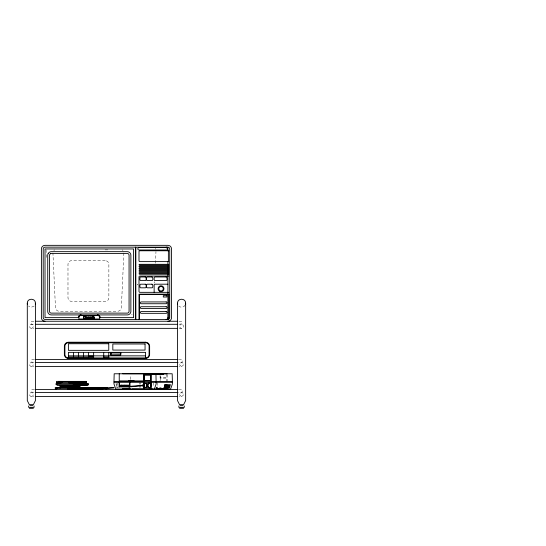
<?xml version="1.0" encoding="UTF-8"?>
<svg xmlns="http://www.w3.org/2000/svg" width="546" height="546" viewBox="0 0 546 546"><rect width="100%" height="100%" fill="white"/><g stroke="black" fill="none" stroke-linecap="round" stroke-linejoin="round"><path stroke-width="0.41" stroke-dasharray="2.73 2.05" d="M130.269 379.456L130.378 375.395M155.542 263.206L155.958 251.576M123.881 252.982L121.349 307.691A3.788 3.747 0 0 1 117.567 311.261L59.248 311.261A3.788 3.747 0 0 1 55.467 307.691L52.928 252.982M116.496 386.459L116.216 384.555L117.254 386.459M185.094 305.187C183.852 307.439 180.494 307.883 178.713 306.033M34.234 306.033L31.361 307.221L28.488 306.033M137.558 284.712L137.121 284.896A1.822 1.802 0 0 1 137.551 284.712L137.783 284.671M31.361 328.358C34.323 328.426 33.681 323.532 30.835 324.372C27.266 325.825 31.026 330.139 33.907 328.358M179.033 328.358C184.882 330.357 184.882 322.304 179.033 324.297M31.361 366.509C34.323 366.578 33.681 361.684 30.835 362.517C27.266 363.97 31.026 368.291 33.907 366.509M181.579 366.509C189.387 361.554 173.778 361.554 181.579 366.509L179.033 366.509M31.361 396.539C34.323 396.608 33.681 391.714 30.835 392.547C27.266 394 31.026 398.321 33.907 396.539M181.579 396.539C189.387 391.584 173.778 391.584 181.579 396.539L179.033 396.539M105.112 249.856L107.828 249.856M33.907 321.253L31.361 321.253L31.361 324.297L33.907 324.297M179.033 321.253L181.579 321.253L181.579 324.297C178.972 324.201 178.972 328.46 181.579 328.358M34.432 359.473L31.886 359.473L31.886 362.517L34.446 362.517M178.713 359.473L182.105 359.473L182.105 362.517L178.501 362.517M34.432 389.503L31.886 389.503L31.886 392.547L34.446 392.547M178.713 389.503L182.105 389.503L182.105 392.547L178.501 392.547M46.082 249.911L46.417 259.22M167.124 374.583L167.09 381.088M166.871 373.833L166.905 377.832L160.278 377.832L160.278 373.833M166.871 381.893L166.905 378.085L160.278 378.085L160.312 381.893M160.094 375.395L160.094 381.893M157.193 382.671L157.193 386.568M153.481 382.678L153.481 387.414M140.793 382.678L140.793 384.261M140.793 385.046L140.793 387.414M139.271 382.678L139.271 384.261M139.271 385.046L139.271 387.414M117.636 382.671L117.636 386.554M116.114 381.893L116.114 384.807M154.743 281.702A4.177 4.136 0 0 1 153.999 283.101M155.364 248.45A1.754 1.734 0 0 1 155.903 249.208M132.193 314.237A4.627 4.58 0 0 1 131.586 314.271M122.208 249.891A3.453 3.419 0 0 1 122.932 250.464M53.883 250.464A3.453 3.419 0 0 1 54.607 249.891M105.248 260.667L71.594 260.667A3.617 3.617 0 0 0 67.984 264.284L67.984 297.768A3.617 3.617 0 0 0 71.594 301.378L105.248 301.378A3.617 3.617 0 0 0 108.866 297.768L108.866 264.284A3.617 3.617 0 0 0 105.248 260.667"/><path stroke-width="0.82" d="M99.29 388.609C99.29 390.349 99.679 387.442 99.201 388.609M167.929 294.594L167.868 318.106A1.809 1.809 0 0 1 166.12 319.444M165.766 384.862L165.602 386.964L165.424 386.097M166.707 386.65C167.595 386.65 166.318 385.749 166.694 386.821M99.201 388.67L99.331 388.302L113.937 387.476M62.688 381.893L62.906 381.381M73.239 381.893L73.43 381.511M27.3 303.16C27.102 297.945 35.62 297.945 35.422 303.16L35.422 400.6L33.388 404.661L29.327 404.661L27.3 400.6L27.3 303.16L27.437 304.211M35.278 304.211L35.422 303.16M78.453 317.642L79.245 315.725L81.163 314.926A2.71 2.71 0 0 0 78.453 317.642L45.018 317.642L45.018 248.956L133.586 248.956L133.586 317.642L100.143 317.642A2.71 2.71 0 0 0 97.434 314.926L99.352 315.725L100.143 317.642M167.868 318.106L167.929 317.642M177.518 303.16C177.32 297.945 185.838 297.945 185.64 303.16L185.64 400.6L183.613 404.661L179.552 404.661L177.518 400.6L177.518 303.16L177.662 304.211M185.504 304.211L185.64 303.16M166.271 386.52L166.271 384.862M166.626 386.588L166.653 386.206M156.811 388.998L157.091 387.094L156.047 388.998M154.402 388.998L156.156 383.92L155.938 373.771L155.992 374.153M159.855 388.998L160.183 388.056M160.872 388.998L161.2 388.056L159.569 388.056M161.507 388.998L162.305 388.527L162.305 388.998L162.428 388.527L162.428 388.998L162.558 388.527L162.558 388.998L162.681 388.527L162.681 388.998M162.647 388.998L162.933 388.527L162.933 388.998M162.899 388.998L163.193 388.527L163.193 388.998M163.152 388.998L163.315 388.527L163.315 388.998M163.991 388.056L165.09 384.862M165.185 388.998L165.349 388.527M165.308 388.998L165.472 388.527M165.438 388.998L165.602 388.527M165.568 388.998L165.725 388.527M165.691 388.998L165.854 388.527M165.82 388.998L165.984 388.527M165.943 388.998L166.107 388.527M166.073 388.998L166.237 388.527M166.196 388.998L166.359 388.527M166.325 388.998L166.489 388.527M166.455 388.998L166.619 388.527M166.578 388.998L166.742 388.527M166.707 388.998L166.871 388.527M166.83 388.998L166.994 388.527M121.465 386.363L121.553 385.415L121.56 386.111L124.563 386.111L124.904 385.155L121.458 385.155L121.465 386.363L124.911 386.363L124.904 385.155M125.785 386.363L125.873 385.415L125.88 386.111L128.883 386.111L129.225 385.155L125.778 385.155L125.785 386.363L129.231 386.363L129.225 385.155M87.681 384.432L86.964 385.442L57.542 385.442L56.102 384.432L56.102 383.415L87.681 383.415M28.658 405.971L28.658 407.405M34.057 407.405L34.057 405.971M178.883 405.971L178.883 407.405M184.282 407.405L184.282 405.971M85.353 383.415L86.234 382.398L86.234 381.381L56.477 381.381L56.477 382.398L57.862 383.415M84.152 389.503L85.033 388.486M128.911 380.876L134.179 380.876M101.044 387.476L101.044 388.486L100.068 389.503L100.068 387.981L68.346 387.981L68.346 388.998L91.987 388.998M79.136 387.476L80.153 386.459L80.153 385.442M106.108 389.503L107.35 388.486L107.35 387.476L55.269 387.476L55.269 388.486L56.654 389.503M128.781 380.876L129.129 380.623M143.687 385.189L143.728 385.694L143.687 385.189L128.767 386.432M165.008 386.95L164.817 386.022L165.192 386.329M148.915 383.415C147.789 384.009 147.761 386.882 148.915 387.476M96.826 387.728L97.898 388.042M97.072 387.851L97.7 387.728M143.728 385.694L128.801 386.937M145.727 387.476C146.881 386.882 146.847 384.009 145.727 383.415M150.164 387.476C151.317 386.882 151.283 384.009 150.164 383.415M116.796 387.278L118.243 387.175M113.964 387.981L99.242 388.991M146.028 357.923L67.963 357.923M120.106 385.258L121.014 385.251L120.994 386.268L120.113 386.268L120.106 385.258L120.147 386.268M121.56 386.111L124.911 386.363M125.88 386.111L129.231 386.363M135.388 247.372L135.845 247.372M168.83 250.764L139.912 250.764A0.901 0.901 0 0 0 139.005 251.665L139.005 260.701A0.901 0.901 0 0 0 139.912 261.609L168.83 261.609M168.83 264.319L139.455 264.319L139.005 264.769L139.455 265.22L168.83 265.22M168.83 266.127L139.455 266.127L139.005 266.578L139.455 267.028L168.83 267.028M168.83 267.936L139.455 267.936L139.005 268.386L139.455 268.837L168.83 268.837M168.83 269.738L139.455 269.738L139.005 270.195L139.455 270.645L168.83 270.645M168.83 271.546L139.455 271.546L139.005 271.997L139.455 272.454L168.83 272.454M168.83 273.355L139.455 273.355L139.005 273.805L139.455 274.256L168.83 274.256M168.83 276.064L139.912 276.064A0.901 0.901 0 0 0 139.005 276.972L139.005 291.428A0.901 0.901 0 0 0 139.912 292.335L168.83 292.335M167.929 284.2L155.05 284.2A0.901 0.901 0 0 0 154.143 285.101L154.143 292.335M168.83 294.594L139.455 294.594L139.455 319.444M135.388 319.219L135.845 319.219M35.606 321.253L177.341 321.253M35.606 324.297L177.341 324.297M35.606 328.358L177.341 328.358M68.407 355.856L145.584 355.856M88.589 356.115L93.632 356.115M93.632 357.029L68.407 357.029L68.407 352.368L145.584 352.368L145.584 357.951A3.556 3.556 0 0 0 149.092 354.866L149.092 345.816A3.556 3.556 0 0 0 146.028 342.758L67.963 342.758A3.556 3.556 0 0 0 64.906 345.816L64.906 354.866A3.556 3.556 0 0 0 68.427 357.951M103.72 357.029L108.763 357.029M35.278 359.473L177.86 359.473M35.292 362.517L177.648 362.517M35.606 366.509L177.341 366.509M167.09 373.833L143.885 373.833L143.885 383.572M122.666 373.771L147.406 373.771M144.069 373.771L144.069 374.788L150.696 374.788L150.696 373.833M144.069 375.041L150.696 375.041L150.696 380.623L144.069 380.623L144.069 375.041L144.103 380.623M143.851 380.876L119.24 380.876L119.24 373.771M150.819 382.903L144.069 382.903L144.069 380.876L150.696 380.876L150.696 389.059L150.662 387.981M79.341 381.511L58.231 381.381M62.544 381.893L58.675 381.893L58.675 381.381M143.885 381.893L113.964 381.893L114.182 373.771L172.181 373.771L172.399 381.893L144.069 381.893M143.885 382.016L113.964 382.016L113.964 383.92L115.725 388.998L170.639 388.998L172.399 383.92L172.311 381.893M172.399 382.016L150.88 382.016L150.88 388.998L150.921 373.771L150.88 381.893M70.768 382.275L85.183 382.275L70.768 382.528M56.477 382.398L68.653 382.398L69.533 383.415M69.39 382.65L86.152 382.65L86.152 382.145L70.789 382.145L70.789 382.65M60.818 383.538L57.63 383.415M75.375 384.172L88.22 384.172L88.22 384.684L74.358 384.684M75.355 384.302L87.128 384.302L75.355 384.555M56.102 384.432L73.328 384.432L74.044 385.442M144.526 384.937L143.393 384.937L143.393 385.954L144.526 385.954M164.564 384.862L169.151 384.862L168.045 388.056L168.045 384.862M121.553 385.415L124.809 385.408M125.873 385.415L129.136 385.408M119.24 386.964L119.24 382.145L119.274 386.964L129.818 386.964L129.784 382.145L129.784 386.964M150.669 387.476C146.328 389.899 146.724 380.473 150.983 383.565M61.084 387.599L57.03 387.476M65.145 387.599L69.315 387.476M70.284 387.599L72.72 387.476M95.448 387.728L95.038 387.981M95.775 388.042L97.215 387.981M96.13 387.851L96.86 387.851M144.103 387.981L144.103 389.059L144.069 387.981L150.819 387.981M68.189 388.233L92.765 388.233M97.666 388.233L100.02 388.233M84.657 388.363L93.12 388.363M97.352 388.363L99.502 388.363M55.269 388.486L67.451 388.486L68.325 389.503M101.044 388.486L107.35 388.486M167.144 388.527L157.985 388.527L157.985 388.998M84.657 388.615L92.274 388.615M68.189 388.745L100.068 388.745M99.543 388.998L100.068 388.998M144.485 389.121L132.03 388.998M151.542 389.121L153.064 388.998M35.278 389.503L177.86 389.503M35.292 392.547L177.648 392.547M35.606 396.539L177.341 396.539M29.839 405.678L32.883 405.678M180.057 405.678L183.101 405.678M29.327 407.705L33.388 407.705M179.552 407.705L183.613 407.705M29.327 408.21L33.388 408.21M179.552 408.21L183.613 408.21M95.291 387.728L96.069 387.851M125.778 385.155L126.133 385.408M121.458 385.155L121.806 385.408M166.277 385.967L166.455 386.329M120.878 352.969L111.302 352.805C110.244 352.859 110.21 355.35 111.302 355.419L120.632 355.398L120.946 353.132M60.865 387.476L59.855 386.459L59.855 385.442M166.257 386.37L166.277 386.459A0.764 0.382 -90 0 0 166.653 387.223A0.764 0.382 -90 0 0 167.035 386.459L167.035 384.862M130.132 388.506L130.317 388.998M124.311 388.527L124.474 388.998M124.188 388.527L124.351 388.998M124.058 388.527L124.222 388.998M123.935 388.527L124.099 388.998M123.806 388.527L123.969 388.998M123.683 388.527L123.84 388.998M123.553 388.527L123.717 388.998M123.423 388.527L123.587 388.998M123.3 388.527L123.464 388.998M123.171 388.527L123.335 388.998M123.048 388.527L123.205 388.998M122.918 388.527L123.082 388.998M122.789 388.527L122.952 388.998M122.83 388.998L122.666 388.527L127.996 388.527L127.996 388.998M129.395 388.506L129.552 388.998M106.334 387.933L83.395 387.476M168.38 250.764L168.38 261.609M167.929 250.764L167.929 248.956A1.809 1.809 0 0 0 167.397 247.672L167.219 247.522A1.809 1.809 0 0 0 166.12 247.147M167.929 261.609L167.929 294.144M166.591 384.862L166.591 386.459M165.322 384.862L165.322 386.459M165.001 384.862L165.001 386.459A0.764 0.382 -90 0 0 165.383 387.223A0.764 0.382 -90 0 0 165.766 386.459M163.35 373.771L163.35 374.153L147.877 374.153L147.877 373.771M163.097 373.771L163.097 374.153M162.844 373.771L162.844 374.153M162.592 373.771L162.592 374.153M162.339 373.771L162.339 374.153M162.08 373.771L162.08 374.153M161.828 373.771L161.828 374.153M161.575 373.771L161.575 374.153M161.323 373.771L161.323 374.153M161.07 373.771L161.07 374.153M160.811 373.771L160.811 374.153M160.558 373.771L160.558 374.153M160.306 373.771L160.306 374.153M160.053 373.771L160.053 374.153M159.801 373.771L159.801 374.153M159.637 388.527L159.637 388.998M159.548 373.771L159.548 374.153M159.514 388.527L159.514 388.998M159.384 388.527L159.384 388.998M159.289 373.771L159.289 374.153M159.255 388.527L159.255 388.998M159.132 388.527L159.132 388.998M159.036 373.771L159.036 374.153M159.002 388.527L159.002 388.998M158.879 388.527L158.879 388.998M158.784 373.771L158.784 374.153M158.749 388.527L158.749 388.998M158.531 373.771L158.531 374.153M158.62 388.527L158.62 388.998M158.497 388.527L158.497 388.998M158.367 388.527L158.367 388.998M158.279 373.771L158.279 374.153M158.244 388.527L158.244 388.998M158.115 388.527L158.115 388.998M158.019 373.771L158.019 374.153M157.767 373.771L157.767 374.153M157.514 373.771L157.514 374.153M157.262 373.771L157.262 374.153M157.009 373.771L157.009 374.153M156.757 373.771L156.757 374.153M156.497 373.771L156.497 374.153M156.252 373.771L156.252 374.153M155.74 373.771L155.746 374.153M155.487 373.771L155.487 374.153M155.235 373.771L155.235 374.153M154.975 373.771L154.975 374.153M154.723 373.771L154.723 374.153M154.47 373.771L154.47 374.153M154.218 373.771L154.218 374.153M153.965 373.771L153.965 374.153M153.713 373.771L153.713 374.153M153.46 373.771L153.46 374.153M153.208 373.771L153.208 374.153M152.955 373.771L152.955 374.153M152.696 373.771L152.696 374.153M152.443 373.771L152.443 374.153M152.191 373.771L152.191 374.153M151.938 373.771L151.938 374.153M151.686 373.771L151.686 374.153M151.433 373.771L151.433 374.153M151.174 373.771L151.174 374.153M150.669 373.771L150.662 374.788M150.662 375.041L150.662 380.623M150.662 380.876L150.662 382.903M150.416 373.771L150.416 374.153M150.164 373.771L150.164 374.153M149.904 373.771L149.904 374.153M149.652 373.771L149.652 374.153M149.399 373.771L149.399 374.153M149.147 373.771L149.147 374.153M148.894 373.771L148.894 374.153M148.642 373.771L148.642 374.153M148.382 373.771L148.382 374.153M148.13 373.771L148.13 374.153M144.362 384.684L144.362 386.206M144.274 384.937L144.274 385.954M144.103 373.833L144.103 374.788M144.103 380.876L144.103 382.903M143.885 387.448L143.885 389.059M143.851 373.771L143.851 381.893M143.851 382.016L143.851 388.998M143.175 384.684L143.175 386.206M139.005 319.444L139.005 294.144L168.83 294.144L168.83 317.642A1.809 1.809 0 0 1 167.021 319.444M127.866 388.527L127.866 388.998M127.737 388.527L127.737 388.998M127.614 388.527L127.614 388.998M127.484 388.527L127.484 388.998M127.361 388.527L127.361 388.998M127.232 388.527L127.232 388.998M127.102 388.527L127.102 388.998M126.979 388.527L126.979 388.998M126.849 388.527L126.849 388.998M126.727 388.527L126.727 388.998M126.597 388.527L126.597 388.998M126.467 388.527L126.467 388.998M126.344 388.527L126.344 388.998M108.763 352.368L108.763 357.951M106.368 387.476L106.368 388.233M103.72 352.368L103.72 357.951M99.543 387.981L99.543 388.486M98.99 387.981L92.52 387.981M97.693 387.981L97.693 389.503M95.195 387.728L95.277 388.11M94.608 387.476L94.608 388.233M93.632 352.368L93.632 357.951M93.134 387.476L93.134 387.981M91.933 387.981L91.933 389.503M90.192 387.476L90.192 387.981M88.589 352.368L88.589 357.029M86.964 384.432L86.964 384.937M86.248 384.172L86.248 384.684M85.353 382.398L85.353 382.903M85.162 387.981L85.162 388.998M85.033 387.476L84.944 388.745M84.152 387.981L84.152 388.998M83.545 352.368L83.545 357.029M78.501 352.368L78.501 357.029M75.676 384.172L75.676 384.684M75.498 383.92L75.498 384.937M73.451 352.368L73.451 357.029M73.328 383.415L73.328 384.432M73.178 381.381L73.178 382.145M70.564 381.893L70.564 382.903M69.581 388.233L69.581 388.745M69.362 387.981L69.362 388.998M68.653 381.381L68.653 382.398M67.451 387.476L67.451 388.486M62.654 381.511L62.626 382.145M61.309 381.381L61.309 381.893M60.183 387.599L60.101 387.981M57.467 387.476L57.467 387.981M165.042 387.196A0.764 0.382 -90 0 1 164.612 386.841M167.929 321.253A3.617 3.617 0 0 0 171.54 317.642L171.54 248.956A3.617 3.617 0 0 0 167.929 245.338L45.018 245.338A3.617 3.617 0 0 0 41.4 248.956L41.4 317.642A3.617 3.617 0 0 0 45.018 321.253M93.782 317.492C95.454 319.041 93.625 319.226 93.427 317.519A0.942 0.942 0 0 1 93.632 317.069C95.468 317.199 94.397 316.898 93.782 317.492M83.866 317.069L83.982 317.949L84.691 318.427A0.73 0.73 0 0 0 85.06 318.332L85.415 317.874L85.374 318.257A0.86 0.86 0 0 1 85.019 318.536L84.876 318.584A1.215 1.215 0 0 1 84.343 318.605A1.092 1.092 0 0 1 83.634 318.106L83.524 316.81L84.616 316.032A1.126 1.126 0 0 1 85.231 316.202C86.357 317.868 84.091 314.96 83.866 317.069M143.537 383.852L143.659 387.326L146.915 387.367L146.956 383.565L143.912 383.415L143.537 383.852M85.736 317.519L85.968 318.379A0.799 0.799 0 0 0 86.548 318.618L86.732 318.605A0.764 0.764 0 0 0 87.183 318.345L87.169 317.035A0.846 0.846 0 0 0 86.732 316.789L86.391 316.81A0.771 0.771 0 0 0 86.084 316.939A0.846 0.846 0 0 0 85.777 317.342L85.736 317.519M86.104 317.417C86.473 320.502 87.681 315.636 86.104 317.417M168.755 387.803C169.881 389.537 171.342 379.456 168.755 387.803M87.715 317.199L88.677 318.181L88.213 318.468L87.653 317.97L87.674 318.571L88.766 318.461L88.902 317.868L87.967 317.171L88.855 317.342L88.827 316.789L87.715 317.199M111.05 352.73L111.234 354.866L120.686 354.729L120.502 352.593L111.05 352.73M93.113 316.141L92.185 316.107L93.107 316.182M89.455 318.27C89.749 320.147 90.213 314.803 90.513 318.27C91.032 320.113 90.616 315.991 91.564 317.383C90.909 320.181 93.223 317.335 91.223 316.823C90.083 317.281 88.732 316.038 89.455 318.27M92.615 318.27C93.666 319.936 92.117 314.537 92.615 318.27M92.376 315.772L92.922 315.806L92.397 315.752M92.922 316.475L92.37 316.475L92.916 316.503M48.212 253.474L48 253.897A3.583 3.549 -64.9 0 0 47.727 255.282L47.727 311.316A3.583 3.549 64.9 0 0 48 312.694L48.212 313.117A3.597 3.542 52 0 0 51.338 314.926L127.259 314.926A3.597 3.542 -52 0 0 130.392 313.124L130.596 312.694A3.583 3.549 -64.9 0 0 130.869 311.316L130.869 255.282A3.583 3.549 64.9 0 0 130.596 253.897L130.385 253.474A3.597 3.542 52 0 0 127.259 251.665L51.338 251.665A3.597 3.542 -52 0 0 48.205 253.474M50.437 253.713L50.239 253.849A1.795 1.774 -64.9 0 0 49.536 255.282L49.536 311.316A1.795 1.774 64.9 0 0 50.239 312.749L50.437 312.878A1.809 1.788 52 0 0 51.338 313.117L127.259 313.117A1.809 1.788 -52 0 0 128.16 312.878L128.358 312.749A1.795 1.774 -64.9 0 0 129.068 311.316L129.068 255.282A1.795 1.774 64.9 0 0 128.358 253.849L128.16 253.713A1.809 1.788 52 0 0 127.259 253.474L51.338 253.474A1.809 1.788 -52 0 0 50.437 253.713M135.388 247.147L45.018 247.147A1.809 1.809 0 0 0 43.209 248.956L43.209 317.642A1.809 1.809 0 0 0 45.018 319.444L135.388 319.444L135.388 247.147M167.929 247.147L135.845 247.147L135.845 319.444L167.929 319.444A1.809 1.809 0 0 0 169.731 317.642L169.731 248.956A1.809 1.809 0 0 0 167.929 247.147M165.759 247.597L139.005 247.597A1.194 1.194 0 0 0 137.81 248.799A1.194 1.194 0 0 0 139.005 249.993L167.458 249.993L167.458 248.867A1.768 1.768 0 0 0 165.759 247.597M145.222 276.972L140.813 276.972A0.901 0.901 0 0 0 139.912 277.873L139.912 279.682A0.901 0.901 0 0 0 140.813 280.583L145.222 280.583A0.901 0.901 0 0 0 146.123 279.682L146.123 277.873A0.901 0.901 0 0 0 145.222 276.972M151.884 276.972L147.481 276.972A0.901 0.901 0 0 0 146.574 277.873L146.574 279.682A0.901 0.901 0 0 0 147.481 280.583L151.884 280.583A0.901 0.901 0 0 0 152.791 279.682L152.791 277.873A0.901 0.901 0 0 0 151.884 276.972M166.12 276.972L155.05 276.972A0.901 0.901 0 0 0 154.143 277.873L154.143 279.682A0.901 0.901 0 0 0 155.05 280.583L166.12 280.583A0.901 0.901 0 0 0 167.021 279.682L167.021 277.873A0.901 0.901 0 0 0 166.12 276.972M145.222 284.2L140.813 284.2A0.901 0.901 0 0 0 139.912 285.101L139.912 286.909A0.901 0.901 0 0 0 140.813 287.817L145.222 287.817A0.901 0.901 0 0 0 146.123 286.909L146.123 285.101A0.901 0.901 0 0 0 145.222 284.2M151.884 284.2L147.481 284.2A0.901 0.901 0 0 0 146.574 285.101L146.574 286.909A0.901 0.901 0 0 0 147.481 287.817L151.884 287.817A0.901 0.901 0 0 0 152.791 286.909L152.791 285.101A0.901 0.901 0 0 0 151.884 284.2M166.912 295.652L163.295 295.652L163.295 297.01L166.912 297.01L166.912 295.652M166.12 301.924L141.264 301.924A0.901 0.901 0 0 0 140.363 302.825A0.901 0.901 0 0 0 141.264 303.733L166.12 303.733A0.901 0.901 0 0 0 167.021 302.825A0.901 0.901 0 0 0 166.12 301.924M166.12 306.722L141.264 306.722A0.901 0.901 0 0 0 140.363 307.63A0.901 0.901 0 0 0 141.264 308.531L166.12 308.531A0.901 0.901 0 0 0 167.021 307.63A0.901 0.901 0 0 0 166.12 306.722M166.12 311.52L141.264 311.52A0.901 0.901 0 0 0 140.363 312.428A0.901 0.901 0 0 0 141.264 313.329L166.12 313.329A0.901 0.901 0 0 0 167.021 312.428A0.901 0.901 0 0 0 166.12 311.52M97.434 315.383L81.163 315.383A2.259 2.259 0 0 0 78.904 317.642L78.904 318.994L99.693 318.994L99.693 317.642A2.259 2.259 0 0 0 97.434 315.383M145.564 342.219L68.427 342.219A4.061 4.061 0 0 0 64.367 346.28L64.367 354.402A4.061 4.061 0 0 0 68.427 358.456L145.564 358.456A4.061 4.061 0 0 0 149.624 354.402L149.624 346.28A4.061 4.061 0 0 0 145.564 342.219M108.763 343.741L68.407 343.741L68.407 350.341L108.763 350.341L108.763 343.741M145.059 343.994L112.824 343.994L112.824 350.082L145.059 350.082L145.059 343.994M86.37 381.893L69.554 381.893L69.554 382.903L86.37 382.903L86.37 381.893M88.404 383.92L74.065 383.92L74.065 384.937L88.404 384.937L88.404 383.92M144.492 384.684L143.045 384.684L143.045 386.206L144.492 386.206L144.492 384.684M79.136 385.954L60.886 385.954L60.886 386.964L79.136 386.964L79.136 385.954M78.883 386.206L61.145 386.206L61.145 386.711L78.883 386.711L78.883 386.206M78.351 386.329L61.705 386.588L78.351 386.329M167.861 387.455L164.175 387.455L164.175 387.96L167.861 387.96L167.861 387.455M83.975 388.363L69.56 388.615L83.975 388.363M159.569 291.264A2.935 2.935 0 0 0 163.971 288.718A2.935 2.935 0 0 0 159.569 286.172A2.935 2.935 0 0 0 159.569 291.264M159.439 290.315A2.259 2.259 0 0 0 163.22 289.305A2.259 2.259 0 0 0 160.449 286.534A2.259 2.259 0 0 0 159.439 290.315"/></g></svg>
